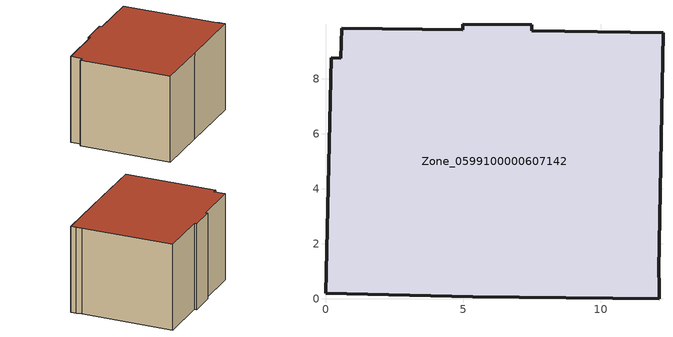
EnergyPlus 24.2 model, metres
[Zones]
Zone_0599100000607142
 floor ground (C_G): 12.13,0.51 12.13,0 5.35,0.08 0,0.2 0.2,8.76 0.55,8.74 0.59,9.84 4.99,9.79 5,9.99 7.5,9.96 7.5,9.74 12.27,9.67 12.12,1.05 z0
 wall outside (C_F): 5.35,0.08 12.13,0 12.13,0.51 12.12,1.05 12.27,9.67 7.5,9.74 7.5,9.96 5,9.99 4.99,9.79 0.59,9.84 0.55,8.74 0.2,8.76 0,0.2 5.35,0.08 z0:8.2
 roof outside (C_R): 12.13,0 12.13,0.51 12.12,1.05 12.27,9.67 7.5,9.74 7.5,9.96 5,9.99 4.99,9.79 0.59,9.84 0.55,8.74 0.2,8.76 0,0.2 5.35,0.08 z8.2
[BUILDING]
Pand.0599100000607142: North Axis=0; Terrain=City; Loads Convergence Tolerance Value=0.04; Temperature Convergence Tolerance Value=0.4; Solar Distribution=FullExterior; Maximum Number of Warmup Days=25; Minimum Number of Warmup Days=1
[Site:Location]
Rotterdam.The.Hague.AP_ZH_NLD Design_Conditions: Latitude=51.96; Longitude=4.45; Time Zone=1; Elevation=-4.5
[SITE:GROUNDTEMPERATURE:BUILDINGSURFACE]
18, 18, 18, 18, 18, 18, 18, 18, 18, 18, 18, 18
[MATERIAL] Thermal Absorptance=0.9; Solar Absorptance=0.7; Visible Absorptance=0.7
Name | Roughness | Thickness | Conductivity | Density | Specific Heat
G.D.1965 | MediumSmooth | 0.15 | 1 | 540 | 1210
F.D.1965 | Rough | 0.3 | 0.857143 | 1920 | 840
R.D.1965 | MediumRough | 0.2 | 0.08 | 1500 | 1000
[CONSTRUCTION]
C_G: G.D.1965
C_F: F.D.1965
C_R: R.D.1965
[ZONE]
Zone_0599100000607142: Type=1; Multiplier=1; Ceiling Height=Autocalculate; Volume=Autocalculate; Floor Area=autocalculate; Part of Total Floor Area=Yes
[ZONEINFILTRATION:DESIGNFLOWRATE]
Infil_Zone_0599100000607142: Zone or ZoneList or Space or SpaceList=Zone_0599100000607142; Schedule=AlwaysOn; Design Flow Rate Calculation Method=Flow/Area; Flow Rate per Floor Area=0.0042; Constant Term Coefficient=1; Temperature Term Coefficient=0; Velocity Term Coefficient=0; Velocity Squared Term Coefficient=0
[HVACTEMPLATE:ZONE:IDEALLOADSAIRSYSTEM]
Zone_0599100000607142: Maximum Heating Supply Air Temperature=50; Minimum Cooling Supply Air Temperature=13; Maximum Heating Supply Air Humidity Ratio=0.0156; Minimum Cooling Supply Air Humidity Ratio=0.0077; Heating Limit=NoLimit; Cooling Limit=NoLimit; Dehumidification Control Type=ConstantSensibleHeatRatio; Cooling Sensible Heat Ratio=0.7; Dehumidification Setpoint=60; Humidification Control Type=None; Humidification Setpoint=30; Outdoor Air Method=None; Outdoor Air Flow Rate per Person=0.00944; Outdoor Air Flow Rate per Zone Floor Area=0; Outdoor Air Flow Rate per Zone=0; Demand Controlled Ventilation Type=None; Outdoor Air Economizer Type=NoEconomizer; Heat Recovery Type=None; Sensible Heat Recovery Effectiveness=0.7; Latent Heat Recovery Effectiveness=0.65
[ZONECONTROL:THERMOSTAT]
ThermostatControl_Zone_0599100000607142: Zone or ZoneList=Zone_0599100000607142; Control Type Schedule=DualSetpointControlType; Control 1=Thermostat_Zone_0599100000607142; Temperature Difference Between Cutout And Setpoint=0
[THERMOSTATSETPOINT:DUALSETPOINT]
Thermostat_Zone_0599100000607142: Heating Setpoint Temperature Schedule=HeatingSetpoint_Zone_0599100000607142; Cooling Setpoint Temperature Schedule=CoolingSetpoint_Zone_0599100000607142
[SCHEDULE:COMPACT]
HeatingSetpoint_Zone_0599100000607142: Through: 12/31, For: AllDays, Until: 24:00, 21
CoolingSetpoint_Zone_0599100000607142: Through: 12/31, For: AllDays, Until: 24:00, 24
DualSetpointControlType: Through: 12/31, For: AllDays, Until: 24:00, 4
AlwaysOn: Through: 12/31, For: AllDays, Until: 24:00, 1
